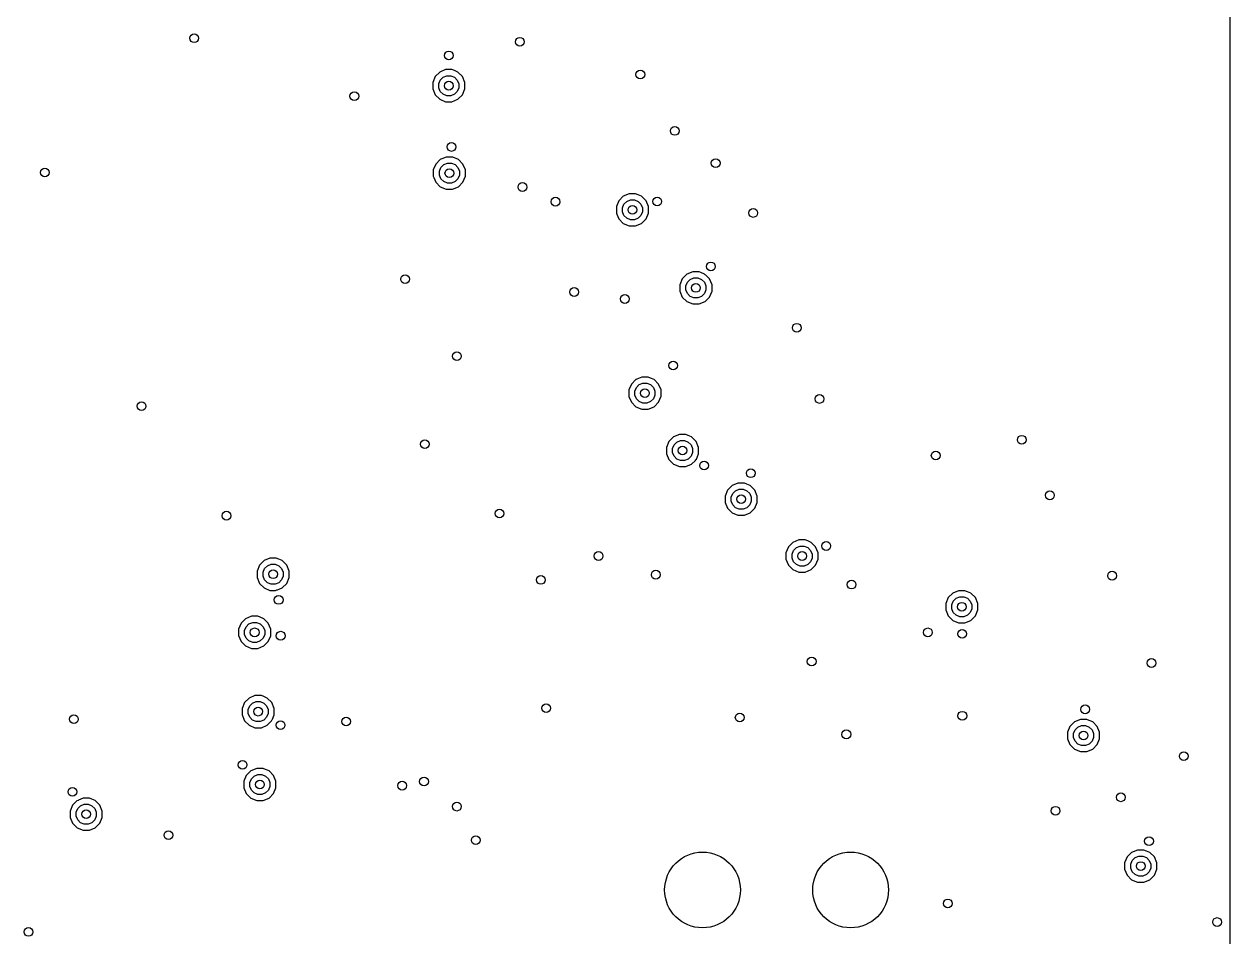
# Model space of a CAD drawing. Extents: x 114.9 to 199.6, y -137.1 to -76.7.
# Drawn here: x 178.9 to 199.58, y -122.78 to -107.12 of the extents above; entities that cross this region are included whole.
import ezdxf

# ---------------------------------------------------------------- set-up
doc = ezdxf.new("R2010")
doc.units = 0
doc.layers.add('BLACK', color=7, linetype='CONTINUOUS')

msp = doc.modelspace()

# ---------------------------------------------------------------- linework, layer by layer
at = {"layer": 'BLACK', "linetype": 'CONTINUOUS'}
for p, q in [((199.5795, -77.402406), (199.5795, -130.397593)), ((186.02394, -107.946444), (185.946444, -108.02394)), ((186.125198, -107.9045), (186.02394, -107.946444)), ((186.1252, -107.9045), (186.125198, -107.9045)), ((186.2348, -107.9045), (186.1252, -107.9045)), ((186.234801, -107.9045), (186.2348, -107.9045)), ((186.276744, -107.921874), (186.234801, -107.9045)), ((186.336058, -107.946443), (186.276744, -107.921874)), ((186.336059, -107.946444), (186.336058, -107.946443)), ((186.336061, -107.946445), (186.336059, -107.946444)), ((186.413555, -108.023939), (186.336061, -107.946445)), ((185.946444, -108.02394), (185.9045, -108.125198)), ((185.9045, -108.125198), (185.9045, -108.1252)), ((185.9045, -108.1252), (185.9045, -108.2348)), ((186.008363, -108.145859), (186.034493, -108.082775)), ((186.008363, -108.214141), (186.008363, -108.145859)), ((186.034493, -108.082775), (186.082775, -108.034493)), ((186.082775, -108.034493), (186.145859, -108.008363)), ((186.145859, -108.008363), (186.214141, -108.008363)), ((186.214141, -108.008363), (186.277225, -108.034493)), ((186.277225, -108.034493), (186.325507, -108.082775)), ((186.325507, -108.082775), (186.351637, -108.145859)), ((186.351637, -108.145859), (186.351637, -108.214141)), ((186.413555, -108.02394), (186.413555, -108.023939)), ((186.413557, -108.023942), (186.413555, -108.02394)), ((186.4555, -108.1252), (186.413557, -108.023942)), ((186.4555, -108.2348), (186.4555, -108.1252)), ((185.9045, -108.2348), (185.946443, -108.336058)), ((185.946443, -108.336058), (185.946444, -108.336059)), ((185.946444, -108.336059), (185.946445, -108.336061)), ((185.946445, -108.336061), (186.023939, -108.413555)), ((186.034493, -108.277225), (186.008363, -108.214141)), ((186.082775, -108.325507), (186.034493, -108.277225)), ((186.145859, -108.351637), (186.082775, -108.325507)), ((186.214141, -108.351637), (186.145859, -108.351637)), ((186.277225, -108.325507), (186.214141, -108.351637)), ((186.325507, -108.277225), (186.277225, -108.325507)), ((186.351637, -108.214141), (186.325507, -108.277225)), ((186.336061, -108.413555), (186.413555, -108.336061)), ((186.413555, -108.33606), (186.413557, -108.336058)), ((186.413555, -108.336061), (186.413555, -108.33606)), ((186.413557, -108.336058), (186.4555, -108.2348)), ((186.023939, -108.413555), (186.02394, -108.413555)), ((186.02394, -108.413555), (186.023942, -108.413557)), ((186.023942, -108.413557), (186.1252, -108.4555)), ((186.1252, -108.4555), (186.125202, -108.4555)), ((186.125202, -108.4555), (186.234798, -108.4555)), ((186.234798, -108.4555), (186.2348, -108.4555)), ((186.2348, -108.4555), (186.336058, -108.413557)), ((186.336058, -108.413557), (186.33606, -108.413555)), ((186.33606, -108.413555), (186.336061, -108.413555)), ((186.135198, -109.4045), (186.058084, -109.436443)), ((186.1352, -109.4045), (186.135198, -109.4045)), ((186.2448, -109.4045), (186.1352, -109.4045)), ((186.244801, -109.4045), (186.2448, -109.4045)), ((186.251664, -109.407343), (186.244801, -109.4045)), ((186.346058, -109.446443), (186.251664, -109.407343)), ((185.956444, -109.52394), (185.9145, -109.625198)), ((185.9145, -109.625198), (185.9145, -109.734801)), ((186.03394, -109.446444), (185.956444, -109.52394)), ((186.018363, -109.645859), (186.044493, -109.582775)), ((186.043609, -109.442439), (186.03394, -109.446444)), ((186.058084, -109.436443), (186.043609, -109.442439)), ((186.044493, -109.582775), (186.092775, -109.534493)), ((186.092775, -109.534493), (186.155859, -109.508363)), ((186.155859, -109.508363), (186.224141, -109.508363)), ((186.224141, -109.508363), (186.287225, -109.534493)), ((186.287225, -109.534493), (186.335507, -109.582775)), ((186.335507, -109.582775), (186.361637, -109.645859)), ((186.346059, -109.446444), (186.346058, -109.446443)), ((186.346061, -109.446445), (186.346059, -109.446444)), ((186.423555, -109.523939), (186.346061, -109.446445)), ((186.423555, -109.52394), (186.423555, -109.523939)), ((186.423557, -109.523942), (186.423555, -109.52394)), ((186.4655, -109.6252), (186.423557, -109.523942)), ((186.4655, -109.7348), (186.4655, -109.6252)), ((185.9145, -109.734801), (185.922685, -109.754561)), ((185.922685, -109.754561), (185.956443, -109.836058)), ((186.018363, -109.714141), (186.018363, -109.645859)), ((186.044493, -109.777225), (186.018363, -109.714141)), ((186.092775, -109.825507), (186.044493, -109.777225)), ((186.155859, -109.851637), (186.092775, -109.825507)), ((186.287225, -109.825507), (186.224141, -109.851637)), ((186.335507, -109.777225), (186.287225, -109.825507)), ((186.361637, -109.714141), (186.335507, -109.777225)), ((186.361637, -109.645859), (186.361637, -109.714141)), ((186.423557, -109.836058), (186.4655, -109.7348)), ((185.956443, -109.836058), (185.956444, -109.836059)), ((185.956444, -109.836059), (185.956445, -109.836061)), ((185.956445, -109.836061), (186.033939, -109.913555)), ((186.033939, -109.913555), (186.03394, -109.913555)), ((186.03394, -109.913555), (186.033942, -109.913557)), ((186.033942, -109.913557), (186.1352, -109.9555)), ((186.1352, -109.9555), (186.135202, -109.9555)), ((186.135202, -109.9555), (186.244798, -109.9555)), ((186.224141, -109.851637), (186.155859, -109.851637)), ((186.244798, -109.9555), (186.2448, -109.9555)), ((186.2448, -109.9555), (186.346058, -109.913557)), ((186.346058, -109.913557), (186.34606, -109.913555)), ((186.34606, -109.913555), (186.346061, -109.913555)), ((186.346061, -109.913555), (186.423555, -109.836061)), ((186.423555, -109.83606), (186.423557, -109.836058)), ((186.423555, -109.836061), (186.423555, -109.83606)), ((189.275198, -110.0345), (189.17394, -110.076444)), ((189.2752, -110.0345), (189.275198, -110.0345)), ((189.3848, -110.0345), (189.2752, -110.0345)), ((189.384801, -110.0345), (189.3848, -110.0345)), ((189.426744, -110.051874), (189.384801, -110.0345)), ((189.096444, -110.15394), (189.0545, -110.255198)), ((189.17394, -110.076444), (189.096444, -110.15394)), ((189.158363, -110.275859), (189.184493, -110.212775)), ((189.184493, -110.212775), (189.232775, -110.164493)), ((189.232775, -110.164493), (189.295859, -110.138363)), ((189.295859, -110.138363), (189.364141, -110.138363)), ((189.364141, -110.138363), (189.427225, -110.164493)), ((189.486058, -110.076443), (189.426744, -110.051874)), ((189.427225, -110.164493), (189.475507, -110.212775)), ((189.475507, -110.212775), (189.501637, -110.275859)), ((189.486059, -110.076444), (189.486058, -110.076443)), ((189.486061, -110.076445), (189.486059, -110.076444)), ((189.563555, -110.153939), (189.486061, -110.076445)), ((189.563555, -110.15394), (189.563555, -110.153939)), ((189.563557, -110.153942), (189.563555, -110.15394)), ((189.6055, -110.2552), (189.563557, -110.153942)), ((189.0545, -110.255198), (189.0545, -110.364801)), ((189.0545, -110.364801), (189.063013, -110.385352)), ((189.063013, -110.385352), (189.096443, -110.466058)), ((189.158363, -110.344141), (189.158363, -110.275859)), ((189.184493, -110.407225), (189.158363, -110.344141)), ((189.232775, -110.455507), (189.184493, -110.407225)), ((189.475507, -110.407225), (189.427225, -110.455507)), ((189.501637, -110.344141), (189.475507, -110.407225)), ((189.501637, -110.275859), (189.501637, -110.344141)), ((189.563557, -110.466058), (189.6055, -110.3648)), ((189.6055, -110.3648), (189.6055, -110.2552)), ((189.096443, -110.466058), (189.096444, -110.466059)), ((189.096444, -110.466059), (189.096445, -110.466061)), ((189.096445, -110.466061), (189.173939, -110.543555)), ((189.173939, -110.543555), (189.17394, -110.543555)), ((189.17394, -110.543555), (189.173942, -110.543557)), ((189.173942, -110.543557), (189.2752, -110.5855)), ((189.295859, -110.481637), (189.232775, -110.455507)), ((189.2752, -110.5855), (189.275202, -110.5855)), ((189.275202, -110.5855), (189.384798, -110.5855)), ((189.364141, -110.481637), (189.295859, -110.481637)), ((189.427225, -110.455507), (189.364141, -110.481637)), ((189.384798, -110.5855), (189.3848, -110.5855)), ((189.3848, -110.5855), (189.486058, -110.543557)), ((189.486058, -110.543557), (189.48606, -110.543555)), ((189.48606, -110.543555), (189.486061, -110.543555)), ((189.486061, -110.543555), (189.563555, -110.466061)), ((189.563555, -110.46606), (189.563557, -110.466058)), ((189.563555, -110.466061), (189.563555, -110.46606)), ((190.26394, -111.416444), (190.186444, -111.49394)), ((190.365198, -111.3745), (190.26394, -111.416444)), ((190.322775, -111.504493), (190.385859, -111.478363)), ((190.3652, -111.3745), (190.365198, -111.3745)), ((190.4748, -111.3745), (190.3652, -111.3745)), ((190.385859, -111.478363), (190.454141, -111.478363)), ((190.454141, -111.478363), (190.517225, -111.504493)), ((190.474801, -111.3745), (190.4748, -111.3745)), ((190.500999, -111.385352), (190.474801, -111.3745)), ((190.566057, -111.4123), (190.500999, -111.385352)), ((190.580083, -111.426326), (190.566057, -111.4123)), ((190.590084, -111.430468), (190.580083, -111.426326)), ((190.653555, -111.493939), (190.590084, -111.430468)), ((190.186444, -111.49394), (190.1445, -111.595198)), ((190.1445, -111.595198), (190.1445, -111.5952)), ((190.1445, -111.5952), (190.1445, -111.7048)), ((190.248363, -111.615859), (190.274493, -111.552775)), ((190.248363, -111.684141), (190.248363, -111.615859)), ((190.274493, -111.747225), (190.248363, -111.684141)), ((190.274493, -111.552775), (190.322775, -111.504493)), ((190.517225, -111.504493), (190.565507, -111.552775)), ((190.565507, -111.552775), (190.591637, -111.615859)), ((190.591637, -111.684141), (190.565507, -111.747225)), ((190.591637, -111.615859), (190.591637, -111.684141)), ((190.653555, -111.49394), (190.653555, -111.493939)), ((190.653557, -111.493942), (190.653555, -111.49394)), ((190.6955, -111.5952), (190.653557, -111.493942)), ((190.6955, -111.7048), (190.6955, -111.5952)), ((190.1445, -111.7048), (190.186443, -111.806058)), ((190.186443, -111.806058), (190.186444, -111.806059)), ((190.186444, -111.806059), (190.186445, -111.806061)), ((190.186445, -111.806061), (190.263939, -111.883555)), ((190.263939, -111.883555), (190.26394, -111.883555)), ((190.26394, -111.883555), (190.263942, -111.883557)), ((190.263942, -111.883557), (190.3652, -111.9255)), ((190.322775, -111.795507), (190.274493, -111.747225)), ((190.385859, -111.821637), (190.322775, -111.795507)), ((190.454141, -111.821637), (190.385859, -111.821637)), ((190.517225, -111.795507), (190.454141, -111.821637)), ((190.4748, -111.9255), (190.576058, -111.883557)), ((190.565507, -111.747225), (190.517225, -111.795507)), ((190.576058, -111.883557), (190.57606, -111.883555)), ((190.57606, -111.883555), (190.576061, -111.883555)), ((190.576061, -111.883555), (190.653555, -111.806061)), ((190.653555, -111.80606), (190.653557, -111.806058)), ((190.653555, -111.806061), (190.653555, -111.80606)), ((190.653557, -111.806058), (190.6955, -111.7048)), ((190.3652, -111.9255), (190.365202, -111.9255)), ((190.365202, -111.9255), (190.474798, -111.9255)), ((190.474798, -111.9255), (190.4748, -111.9255)), ((189.311634, -113.29875), (189.26969, -113.400008)), ((189.38913, -113.221254), (189.311634, -113.29875)), ((189.395919, -113.218442), (189.38913, -113.221254)), ((189.406502, -113.214058), (189.395919, -113.218442)), ((189.399683, -113.357585), (189.447965, -113.309303)), ((189.490388, -113.17931), (189.406502, -113.214058)), ((189.447965, -113.309303), (189.511049, -113.283173)), ((189.49039, -113.17931), (189.490388, -113.17931)), ((189.59999, -113.17931), (189.49039, -113.17931)), ((189.511049, -113.283173), (189.579331, -113.283173)), ((189.579331, -113.283173), (189.642415, -113.309303)), ((189.599991, -113.17931), (189.59999, -113.17931)), ((189.641934, -113.196684), (189.599991, -113.17931)), ((189.701248, -113.221253), (189.641934, -113.196684)), ((189.642415, -113.309303), (189.690697, -113.357585)), ((189.701249, -113.221254), (189.701248, -113.221253)), ((189.701251, -113.221255), (189.701249, -113.221254)), ((189.778745, -113.298749), (189.701251, -113.221255)), ((189.778745, -113.29875), (189.778745, -113.298749)), ((189.778747, -113.298752), (189.778745, -113.29875)), ((189.82069, -113.40001), (189.778747, -113.298752)), ((189.26969, -113.400008), (189.26969, -113.509611)), ((189.26969, -113.509611), (189.271484, -113.513942)), ((189.271484, -113.513942), (189.311633, -113.610868)), ((189.373553, -113.420669), (189.399683, -113.357585)), ((189.373553, -113.488951), (189.373553, -113.420669)), ((189.399683, -113.552035), (189.373553, -113.488951)), ((189.447965, -113.600317), (189.399683, -113.552035)), ((189.690697, -113.552035), (189.642415, -113.600317)), ((189.690697, -113.357585), (189.716827, -113.420669)), ((189.716827, -113.488951), (189.690697, -113.552035)), ((189.716827, -113.420669), (189.716827, -113.488951)), ((189.778747, -113.610868), (189.82069, -113.50961)), ((189.82069, -113.50961), (189.82069, -113.40001)), ((189.311633, -113.610868), (189.311634, -113.610869)), ((189.311634, -113.610869), (189.311635, -113.610871)), ((189.311635, -113.610871), (189.389129, -113.688365)), ((189.389129, -113.688365), (189.38913, -113.688365)), ((189.38913, -113.688365), (189.389132, -113.688367)), ((189.389132, -113.688367), (189.49039, -113.73031)), ((189.511049, -113.626447), (189.447965, -113.600317)), ((189.49039, -113.73031), (189.490392, -113.73031)), ((189.490392, -113.73031), (189.599988, -113.73031)), ((189.579331, -113.626447), (189.511049, -113.626447)), ((189.642415, -113.600317), (189.579331, -113.626447)), ((189.599988, -113.73031), (189.59999, -113.73031)), ((189.59999, -113.73031), (189.701248, -113.688367)), ((189.701248, -113.688367), (189.70125, -113.688365)), ((189.70125, -113.688365), (189.701251, -113.688365)), ((189.701251, -113.688365), (189.778745, -113.610871)), ((189.778745, -113.61087), (189.778747, -113.610868)), ((189.778745, -113.610871), (189.778745, -113.61087)), ((190.135198, -114.1645), (190.03394, -114.206444)), ((190.1352, -114.1645), (190.135198, -114.1645)), ((190.2448, -114.1645), (190.1352, -114.1645)), ((190.244801, -114.1645), (190.2448, -114.1645)), ((190.286744, -114.181874), (190.244801, -114.1645)), ((189.956444, -114.28394), (189.9145, -114.385198)), ((189.9145, -114.385198), (189.9145, -114.3852)), ((189.9145, -114.3852), (189.9145, -114.4948)), ((190.03394, -114.206444), (189.956444, -114.28394)), ((190.018363, -114.405859), (190.044493, -114.342775)), ((190.044493, -114.342775), (190.092775, -114.294493)), ((190.092775, -114.294493), (190.155859, -114.268363)), ((190.155859, -114.268363), (190.224141, -114.268363)), ((190.224141, -114.268363), (190.287225, -114.294493)), ((190.346058, -114.206443), (190.286744, -114.181874)), ((190.287225, -114.294493), (190.335507, -114.342775)), ((190.335507, -114.342775), (190.361637, -114.405859)), ((190.346059, -114.206444), (190.346058, -114.206443)), ((190.346061, -114.206445), (190.346059, -114.206444)), ((190.423555, -114.283939), (190.346061, -114.206445)), ((190.423555, -114.28394), (190.423555, -114.283939)), ((190.423557, -114.283942), (190.423555, -114.28394)), ((190.4655, -114.3852), (190.423557, -114.283942)), ((190.4655, -114.4948), (190.4655, -114.3852)), ((189.9145, -114.4948), (189.956443, -114.596058)), ((190.018363, -114.474141), (190.018363, -114.405859)), ((190.044493, -114.537225), (190.018363, -114.474141)), ((190.092775, -114.585507), (190.044493, -114.537225)), ((190.155859, -114.611637), (190.092775, -114.585507)), ((190.287225, -114.585507), (190.224141, -114.611637)), ((190.335507, -114.537225), (190.287225, -114.585507)), ((190.361637, -114.474141), (190.335507, -114.537225)), ((190.361637, -114.405859), (190.361637, -114.474141)), ((190.413674, -114.600083), (190.427699, -114.586057)), ((190.427699, -114.586057), (190.4655, -114.4948)), ((189.956443, -114.596058), (189.956444, -114.596059)), ((189.956444, -114.596059), (189.956445, -114.596061)), ((189.956445, -114.596061), (190.033939, -114.673555)), ((190.033939, -114.673555), (190.03394, -114.673555)), ((190.03394, -114.673555), (190.033942, -114.673557)), ((190.033942, -114.673557), (190.1352, -114.7155)), ((190.1352, -114.7155), (190.135202, -114.7155)), ((190.135202, -114.7155), (190.244798, -114.7155)), ((190.224141, -114.611637), (190.155859, -114.611637)), ((190.244798, -114.7155), (190.2448, -114.7155)), ((190.2448, -114.7155), (190.346058, -114.673557)), ((190.346058, -114.673557), (190.34606, -114.673555)), ((190.34606, -114.673555), (190.346061, -114.673555)), ((190.346061, -114.673555), (190.409531, -114.610084)), ((190.409531, -114.610084), (190.413674, -114.600083)), ((191.141372, -115.000008), (191.040114, -115.041952)), ((191.141374, -115.000008), (191.141372, -115.000008)), ((191.250974, -115.000008), (191.141374, -115.000008)), ((191.250975, -115.000008), (191.250974, -115.000008)), ((191.292918, -115.017382), (191.250975, -115.000008)), ((190.962618, -115.119448), (190.920674, -115.220706)), ((191.040114, -115.041952), (190.962618, -115.119448)), ((191.024537, -115.241367), (191.050667, -115.178283)), ((191.050667, -115.178283), (191.098949, -115.130001)), ((191.098949, -115.130001), (191.162033, -115.103871)), ((191.162033, -115.103871), (191.230315, -115.103871)), ((191.230315, -115.103871), (191.293399, -115.130001)), ((191.352232, -115.041951), (191.292918, -115.017382)), ((191.293399, -115.130001), (191.341681, -115.178283)), ((191.341681, -115.178283), (191.367811, -115.241367)), ((191.352233, -115.041952), (191.352232, -115.041951)), ((191.352235, -115.041953), (191.352233, -115.041952)), ((191.429729, -115.119447), (191.352235, -115.041953)), ((191.429729, -115.119448), (191.429729, -115.119447)), ((191.429731, -115.11945), (191.429729, -115.119448)), ((191.471674, -115.220708), (191.429731, -115.11945)), ((190.920674, -115.220706), (190.920674, -115.220708)), ((190.920674, -115.220708), (190.920674, -115.330308)), ((190.920674, -115.330308), (190.962617, -115.431566)), ((191.024537, -115.309649), (191.024537, -115.241367)), ((191.050667, -115.372733), (191.024537, -115.309649)), ((191.098949, -115.421015), (191.050667, -115.372733)), ((191.341681, -115.372733), (191.293399, -115.421015)), ((191.367811, -115.309649), (191.341681, -115.372733)), ((191.367811, -115.241367), (191.367811, -115.309649)), ((191.429731, -115.431566), (191.471674, -115.330308)), ((191.471674, -115.330308), (191.471674, -115.220708)), ((190.962617, -115.431566), (190.962618, -115.431567)), ((190.962618, -115.431567), (190.962619, -115.431569)), ((190.962619, -115.431569), (191.040113, -115.509063)), ((191.040113, -115.509063), (191.040114, -115.509063)), ((191.040114, -115.509063), (191.040116, -115.509065)), ((191.040116, -115.509065), (191.141374, -115.551008)), ((191.162033, -115.447145), (191.098949, -115.421015)), ((191.141374, -115.551008), (191.141376, -115.551008)), ((191.141376, -115.551008), (191.250972, -115.551008)), ((191.230315, -115.447145), (191.162033, -115.447145)), ((191.293399, -115.421015), (191.230315, -115.447145)), ((191.250972, -115.551008), (191.250974, -115.551008)), ((191.250974, -115.551008), (191.352232, -115.509065)), ((191.352232, -115.509065), (191.352234, -115.509063)), ((191.352234, -115.509063), (191.352235, -115.509063)), ((191.352235, -115.509063), (191.429729, -115.431569)), ((191.429729, -115.431568), (191.429731, -115.431566)), ((191.429729, -115.431569), (191.429729, -115.431568)), ((192.08394, -116.016444), (192.006444, -116.09394)), ((192.185198, -115.9745), (192.08394, -116.016444)), ((192.1852, -115.9745), (192.185198, -115.9745)), ((192.2948, -115.9745), (192.1852, -115.9745)), ((192.294801, -115.9745), (192.2948, -115.9745)), ((192.336744, -115.991874), (192.294801, -115.9745)), ((192.396058, -116.016443), (192.336744, -115.991874)), ((192.396059, -116.016444), (192.396058, -116.016443)), ((192.396061, -116.016445), (192.396059, -116.016444)), ((192.473555, -116.093939), (192.396061, -116.016445)), ((192.006444, -116.09394), (191.9645, -116.195198)), ((191.9645, -116.195198), (191.9645, -116.1952)), ((191.9645, -116.1952), (191.9645, -116.3048)), ((192.068363, -116.215859), (192.094493, -116.152775)), ((192.068363, -116.284141), (192.068363, -116.215859)), ((192.094493, -116.152775), (192.142775, -116.104493)), ((192.142775, -116.104493), (192.205859, -116.078363)), ((192.205859, -116.078363), (192.274141, -116.078363)), ((192.274141, -116.078363), (192.337225, -116.104493)), ((192.337225, -116.104493), (192.385507, -116.152775)), ((192.385507, -116.152775), (192.411637, -116.215859)), ((192.411637, -116.215859), (192.411637, -116.284141)), ((192.473555, -116.09394), (192.473555, -116.093939)), ((192.473557, -116.093942), (192.473555, -116.09394)), ((192.5155, -116.1952), (192.473557, -116.093942)), ((192.5155, -116.3048), (192.5155, -116.1952)), ((182.933288, -116.407209), (182.891344, -116.508467)), ((183.010784, -116.329713), (182.933288, -116.407209)), ((183.112042, -116.287769), (183.010784, -116.329713)), ((183.021337, -116.466044), (183.069619, -116.417762)), ((183.069619, -116.417762), (183.132703, -116.391632)), ((183.112044, -116.287769), (183.112042, -116.287769)), ((183.221644, -116.287769), (183.112044, -116.287769)), ((183.132703, -116.391632), (183.200985, -116.391632)), ((183.200985, -116.391632), (183.264069, -116.417762)), ((183.221645, -116.287769), (183.221644, -116.287769)), ((183.262753, -116.304797), (183.221645, -116.287769)), ((183.322902, -116.329712), (183.262753, -116.304797)), ((183.264069, -116.417762), (183.312351, -116.466044)), ((183.322903, -116.329713), (183.322902, -116.329712)), ((183.322905, -116.329714), (183.322903, -116.329713)), ((183.400399, -116.407208), (183.322905, -116.329714)), ((183.400399, -116.407209), (183.400399, -116.407208)), ((183.400401, -116.407211), (183.400399, -116.407209)), ((183.442344, -116.508469), (183.400401, -116.407211)), ((191.9645, -116.3048), (192.006443, -116.406058)), ((192.006443, -116.406058), (192.006444, -116.406059)), ((192.006444, -116.406059), (192.006445, -116.406061)), ((192.006445, -116.406061), (192.083939, -116.483555)), ((192.094493, -116.347225), (192.068363, -116.284141)), ((192.142775, -116.395507), (192.094493, -116.347225)), ((192.205859, -116.421637), (192.142775, -116.395507)), ((192.274141, -116.421637), (192.205859, -116.421637)), ((192.337225, -116.395507), (192.274141, -116.421637)), ((192.385507, -116.347225), (192.337225, -116.395507)), ((192.411637, -116.284141), (192.385507, -116.347225)), ((192.396061, -116.483555), (192.473555, -116.406061)), ((192.473555, -116.40606), (192.473557, -116.406058)), ((192.473555, -116.406061), (192.473555, -116.40606)), ((192.473557, -116.406058), (192.5155, -116.3048)), ((182.891344, -116.508467), (182.891344, -116.508469)), ((182.891344, -116.508469), (182.891344, -116.618069)), ((182.891344, -116.618069), (182.933287, -116.719327)), ((182.995207, -116.529128), (183.021337, -116.466044)), ((182.995207, -116.59741), (182.995207, -116.529128)), ((183.021337, -116.660494), (182.995207, -116.59741)), ((183.069619, -116.708776), (183.021337, -116.660494)), ((183.312351, -116.660494), (183.264069, -116.708776)), ((183.312351, -116.466044), (183.338481, -116.529128)), ((183.338481, -116.59741), (183.312351, -116.660494)), ((183.338481, -116.529128), (183.338481, -116.59741)), ((183.400401, -116.719327), (183.442344, -116.618069)), ((183.442344, -116.618069), (183.442344, -116.508469)), ((192.083939, -116.483555), (192.08394, -116.483555)), ((192.08394, -116.483555), (192.083942, -116.483557)), ((192.083942, -116.483557), (192.1852, -116.5255)), ((192.1852, -116.5255), (192.185202, -116.5255)), ((192.185202, -116.5255), (192.294798, -116.5255)), ((192.294798, -116.5255), (192.2948, -116.5255)), ((192.2948, -116.5255), (192.396058, -116.483557)), ((192.396058, -116.483557), (192.39606, -116.483555)), ((192.39606, -116.483555), (192.396061, -116.483555)), ((182.933287, -116.719327), (182.933288, -116.719328)), ((182.933288, -116.719328), (182.933289, -116.71933)), ((182.933289, -116.71933), (183.010783, -116.796824)), ((183.010783, -116.796824), (183.010784, -116.796824)), ((183.010784, -116.796824), (183.010786, -116.796826)), ((183.010786, -116.796826), (183.112044, -116.838769)), ((183.132703, -116.734906), (183.069619, -116.708776)), ((183.112044, -116.838769), (183.112046, -116.838769)), ((183.112046, -116.838769), (183.210028, -116.838769)), ((183.200985, -116.734906), (183.132703, -116.734906)), ((183.264069, -116.708776), (183.200985, -116.734906)), ((183.210028, -116.838769), (183.227478, -116.831541)), ((183.227478, -116.831541), (183.239094, -116.831541)), ((183.239094, -116.831541), (183.322902, -116.796826)), ((183.322902, -116.796826), (183.322904, -116.796824)), ((183.322904, -116.796824), (183.322905, -116.796824)), ((183.322905, -116.796824), (183.400399, -116.71933)), ((183.400399, -116.719329), (183.400401, -116.719327)), ((183.400399, -116.71933), (183.400399, -116.719329)), ((194.925198, -116.8445), (194.82394, -116.886444)), ((194.9252, -116.8445), (194.925198, -116.8445)), ((195.0348, -116.8445), (194.9252, -116.8445)), ((195.034801, -116.8445), (195.0348, -116.8445)), ((195.076744, -116.861874), (195.034801, -116.8445)), ((195.136058, -116.886443), (195.076744, -116.861874)), ((194.746444, -116.96394), (194.7045, -117.065198)), ((194.7045, -117.065198), (194.7045, -117.0652)), ((194.7045, -117.0652), (194.7045, -117.1748)), ((194.82394, -116.886444), (194.746444, -116.96394)), ((194.808363, -117.085859), (194.834493, -117.022775)), ((194.834493, -117.022775), (194.882775, -116.974493)), ((194.882775, -116.974493), (194.945859, -116.948363)), ((194.945859, -116.948363), (195.014141, -116.948363)), ((195.014141, -116.948363), (195.077225, -116.974493)), ((195.077225, -116.974493), (195.125507, -117.022775)), ((195.125507, -117.022775), (195.151637, -117.085859)), ((195.136059, -116.886444), (195.136058, -116.886443)), ((195.136061, -116.886445), (195.136059, -116.886444)), ((195.213555, -116.963939), (195.136061, -116.886445)), ((195.213555, -116.96394), (195.213555, -116.963939)), ((195.213557, -116.963942), (195.213555, -116.96394)), ((195.2555, -117.0652), (195.213557, -116.963942)), ((195.2555, -117.1748), (195.2555, -117.0652)), ((194.7045, -117.1748), (194.746443, -117.276058)), ((194.746443, -117.276058), (194.746444, -117.276059)), ((194.746444, -117.276059), (194.746445, -117.276061)), ((194.746445, -117.276061), (194.823939, -117.353555)), ((194.808363, -117.154141), (194.808363, -117.085859)), ((194.834493, -117.217225), (194.808363, -117.154141)), ((194.882775, -117.265507), (194.834493, -117.217225)), ((194.945859, -117.291637), (194.882775, -117.265507)), ((195.077225, -117.265507), (195.014141, -117.291637)), ((195.125507, -117.217225), (195.077225, -117.265507)), ((195.151637, -117.154141), (195.125507, -117.217225)), ((195.136061, -117.353555), (195.213555, -117.276061)), ((195.151637, -117.085859), (195.151637, -117.154141)), ((195.213555, -117.27606), (195.213557, -117.276058)), ((195.213555, -117.276061), (195.213555, -117.27606)), ((195.213557, -117.276058), (195.2555, -117.1748)), ((182.616444, -117.40394), (182.5745, -117.505198)), ((182.69394, -117.326444), (182.616444, -117.40394)), ((182.678363, -117.525859), (182.704493, -117.462775)), ((182.795198, -117.2845), (182.69394, -117.326444)), ((182.704493, -117.462775), (182.752775, -117.414493)), ((182.752775, -117.414493), (182.815859, -117.388363)), ((182.7952, -117.2845), (182.795198, -117.2845)), ((182.9048, -117.2845), (182.7952, -117.2845)), ((182.815859, -117.388363), (182.884141, -117.388363)), ((182.884141, -117.388363), (182.947225, -117.414493)), ((182.904801, -117.2845), (182.9048, -117.2845)), ((182.946744, -117.301874), (182.904801, -117.2845)), ((183.006058, -117.326443), (182.946744, -117.301874)), ((182.947225, -117.414493), (182.995507, -117.462775)), ((182.995507, -117.462775), (183.021637, -117.525859)), ((183.006059, -117.326444), (183.006058, -117.326443)), ((183.006061, -117.326445), (183.006059, -117.326444)), ((183.083555, -117.403939), (183.006061, -117.326445)), ((183.083555, -117.40394), (183.083555, -117.403939)), ((183.083557, -117.403942), (183.083555, -117.40394)), ((183.1255, -117.5052), (183.083557, -117.403942)), ((194.823939, -117.353555), (194.82394, -117.353555)), ((194.82394, -117.353555), (194.823942, -117.353557)), ((194.823942, -117.353557), (194.9252, -117.3955)), ((194.9252, -117.3955), (194.925202, -117.3955)), ((194.925202, -117.3955), (195.034798, -117.3955)), ((195.014141, -117.291637), (194.945859, -117.291637)), ((195.034798, -117.3955), (195.0348, -117.3955)), ((195.0348, -117.3955), (195.136058, -117.353557)), ((195.136058, -117.353557), (195.13606, -117.353555)), ((195.13606, -117.353555), (195.136061, -117.353555)), ((182.5745, -117.505198), (182.5745, -117.5052)), ((182.5745, -117.5052), (182.5745, -117.6148)), ((182.5745, -117.6148), (182.616443, -117.716058)), ((182.678363, -117.594141), (182.678363, -117.525859)), ((182.704493, -117.657225), (182.678363, -117.594141)), ((182.752775, -117.705507), (182.704493, -117.657225)), ((182.995507, -117.657225), (182.947225, -117.705507)), ((183.021637, -117.594141), (182.995507, -117.657225)), ((183.021637, -117.525859), (183.021637, -117.594141)), ((183.083557, -117.716058), (183.124712, -117.616702)), ((183.124712, -117.583083), (183.1255, -117.58118)), ((183.124712, -117.616702), (183.124712, -117.583083)), ((183.1255, -117.58118), (183.1255, -117.5052)), ((182.616443, -117.716058), (182.616444, -117.716059)), ((182.616444, -117.716059), (182.616445, -117.716061)), ((182.616445, -117.716061), (182.693939, -117.793555)), ((182.693939, -117.793555), (182.69394, -117.793555)), ((182.69394, -117.793555), (182.693942, -117.793557)), ((182.693942, -117.793557), (182.7952, -117.8355)), ((182.815859, -117.731637), (182.752775, -117.705507)), ((182.7952, -117.8355), (182.795202, -117.8355)), ((182.795202, -117.8355), (182.904798, -117.8355)), ((182.884141, -117.731637), (182.815859, -117.731637)), ((182.947225, -117.705507), (182.884141, -117.731637)), ((182.904798, -117.8355), (182.9048, -117.8355)), ((182.9048, -117.8355), (183.006058, -117.793557)), ((183.006058, -117.793557), (183.00606, -117.793555)), ((183.00606, -117.793555), (183.006061, -117.793555)), ((183.006061, -117.793555), (183.083555, -117.716061)), ((183.083555, -117.71606), (183.083557, -117.716058)), ((183.083555, -117.716061), (183.083555, -117.71606)), ((182.75394, -118.686444), (182.676444, -118.76394)), ((182.855198, -118.6445), (182.75394, -118.686444)), ((182.8552, -118.6445), (182.855198, -118.6445)), ((182.9648, -118.6445), (182.8552, -118.6445)), ((182.964801, -118.6445), (182.9648, -118.6445)), ((183.006744, -118.661874), (182.964801, -118.6445)), ((183.066058, -118.686443), (183.006744, -118.661874)), ((183.066059, -118.686444), (183.066058, -118.686443)), ((183.066061, -118.686445), (183.066059, -118.686444)), ((183.143555, -118.763939), (183.066061, -118.686445)), ((182.676444, -118.76394), (182.6345, -118.865198)), ((182.6345, -118.865198), (182.6345, -118.8652)), ((182.6345, -118.8652), (182.6345, -118.9748)), ((182.738363, -118.885859), (182.764493, -118.822775)), ((182.738363, -118.954141), (182.738363, -118.885859)), ((182.764493, -118.822775), (182.812775, -118.774493)), ((182.812775, -118.774493), (182.875859, -118.748363)), ((182.875859, -118.748363), (182.944141, -118.748363)), ((182.944141, -118.748363), (183.007225, -118.774493)), ((183.007225, -118.774493), (183.055507, -118.822775)), ((183.055507, -118.822775), (183.081637, -118.885859)), ((183.081637, -118.885859), (183.081637, -118.954141)), ((183.143555, -118.76394), (183.143555, -118.763939)), ((183.143557, -118.763942), (183.143555, -118.76394)), ((183.1855, -118.8652), (183.143557, -118.763942)), ((183.1855, -118.9748), (183.1855, -118.8652)), ((182.6345, -118.9748), (182.676443, -119.076058)), ((182.676443, -119.076058), (182.676444, -119.076059)), ((182.676444, -119.076059), (182.676445, -119.076061)), ((182.676445, -119.076061), (182.753939, -119.153555)), ((182.764493, -119.017225), (182.738363, -118.954141)), ((182.812775, -119.065507), (182.764493, -119.017225)), ((182.875859, -119.091637), (182.812775, -119.065507)), ((182.944141, -119.091637), (182.875859, -119.091637)), ((183.007225, -119.065507), (182.944141, -119.091637)), ((183.055507, -119.017225), (183.007225, -119.065507)), ((183.081637, -118.954141), (183.055507, -119.017225)), ((183.066061, -119.153555), (183.139145, -119.08047)), ((183.139145, -119.08047), (183.14915, -119.056317)), ((183.14915, -119.056317), (183.153561, -119.051905)), ((183.153561, -119.051905), (183.1855, -118.9748)), ((196.91394, -119.096444), (196.836444, -119.17394)), ((197.015198, -119.0545), (196.91394, -119.096444)), ((197.0152, -119.0545), (197.015198, -119.0545)), ((197.1248, -119.0545), (197.0152, -119.0545)), ((197.124801, -119.0545), (197.1248, -119.0545)), ((197.166744, -119.071874), (197.124801, -119.0545)), ((197.226058, -119.096443), (197.166744, -119.071874)), ((197.226059, -119.096444), (197.226058, -119.096443)), ((197.226061, -119.096445), (197.226059, -119.096444)), ((197.303555, -119.173939), (197.226061, -119.096445)), ((182.753939, -119.153555), (182.75394, -119.153555)), ((182.75394, -119.153555), (182.753942, -119.153557)), ((182.753942, -119.153557), (182.8552, -119.1955)), ((182.8552, -119.1955), (182.855202, -119.1955)), ((182.855202, -119.1955), (182.964798, -119.1955)), ((182.964798, -119.1955), (182.9648, -119.1955)), ((182.9648, -119.1955), (183.066058, -119.153557)), ((183.066058, -119.153557), (183.06606, -119.153555)), ((183.06606, -119.153555), (183.066061, -119.153555)), ((196.836444, -119.17394), (196.7945, -119.275198)), ((196.7945, -119.275198), (196.7945, -119.2752)), ((196.7945, -119.2752), (196.7945, -119.3848)), ((196.898363, -119.295859), (196.924493, -119.232775)), ((196.898363, -119.364141), (196.898363, -119.295859)), ((196.924493, -119.232775), (196.972775, -119.184493)), ((196.972775, -119.184493), (197.035859, -119.158363)), ((197.035859, -119.158363), (197.104141, -119.158363)), ((197.104141, -119.158363), (197.167225, -119.184493)), ((197.167225, -119.184493), (197.215507, -119.232775)), ((197.215507, -119.232775), (197.241637, -119.295859)), ((197.241637, -119.295859), (197.241637, -119.364141)), ((197.303555, -119.17394), (197.303555, -119.173939)), ((197.303557, -119.173942), (197.303555, -119.17394)), ((197.3455, -119.2752), (197.303557, -119.173942)), ((197.3455, -119.3848), (197.3455, -119.2752)), ((196.7945, -119.3848), (196.836443, -119.486058)), ((196.836443, -119.486058), (196.836444, -119.486059)), ((196.836444, -119.486059), (196.836445, -119.486061)), ((196.836445, -119.486061), (196.913939, -119.563555)), ((196.924493, -119.427225), (196.898363, -119.364141)), ((196.972775, -119.475507), (196.924493, -119.427225)), ((197.035859, -119.501637), (196.972775, -119.475507)), ((197.104141, -119.501637), (197.035859, -119.501637)), ((197.167225, -119.475507), (197.104141, -119.501637)), ((197.215507, -119.427225), (197.167225, -119.475507)), ((197.241637, -119.364141), (197.215507, -119.427225)), ((197.226061, -119.563555), (197.303555, -119.486061)), ((197.303555, -119.48606), (197.303557, -119.486058)), ((197.303555, -119.486061), (197.303555, -119.48606)), ((197.303557, -119.486058), (197.3455, -119.3848)), ((196.913939, -119.563555), (196.91394, -119.563555)), ((196.91394, -119.563555), (196.913942, -119.563557)), ((196.913942, -119.563557), (197.0152, -119.6055)), ((197.0152, -119.6055), (197.015202, -119.6055)), ((197.015202, -119.6055), (197.124798, -119.6055)), ((197.124798, -119.6055), (197.1248, -119.6055)), ((197.1248, -119.6055), (197.226058, -119.563557)), ((197.226058, -119.563557), (197.22606, -119.563555)), ((197.22606, -119.563555), (197.226061, -119.563555)), ((182.78394, -119.936444), (182.706444, -120.01394)), ((182.885198, -119.8945), (182.78394, -119.936444)), ((182.8852, -119.8945), (182.885198, -119.8945)), ((182.9948, -119.8945), (182.8852, -119.8945)), ((182.994801, -119.8945), (182.9948, -119.8945)), ((183.036744, -119.911874), (182.994801, -119.8945)), ((183.096058, -119.936443), (183.036744, -119.911874)), ((183.096059, -119.936444), (183.096058, -119.936443)), ((183.096061, -119.936445), (183.096059, -119.936444)), ((183.173555, -120.013939), (183.096061, -119.936445)), ((182.706444, -120.01394), (182.6645, -120.115198)), ((182.6645, -120.115198), (182.6645, -120.1152)), ((182.6645, -120.1152), (182.6645, -120.2248)), ((182.768363, -120.135859), (182.794493, -120.072775)), ((182.768363, -120.204141), (182.768363, -120.135859)), ((182.794493, -120.072775), (182.842775, -120.024493)), ((182.842775, -120.024493), (182.905859, -119.998363)), ((182.905859, -119.998363), (182.974141, -119.998363)), ((182.974141, -119.998363), (183.037225, -120.024493)), ((183.037225, -120.024493), (183.085507, -120.072775)), ((183.085507, -120.072775), (183.111637, -120.135859)), ((183.111637, -120.135859), (183.111637, -120.204141)), ((183.173555, -120.01394), (183.173555, -120.013939)), ((183.173557, -120.013942), (183.173555, -120.01394)), ((183.2155, -120.1152), (183.173557, -120.013942)), ((183.2155, -120.2248), (183.2155, -120.1152)), ((182.6645, -120.2248), (182.706443, -120.326058)), ((182.706443, -120.326058), (182.706444, -120.326059)), ((182.706444, -120.326059), (182.706445, -120.326061)), ((182.706445, -120.326061), (182.783939, -120.403555)), ((182.794493, -120.267225), (182.768363, -120.204141)), ((182.842775, -120.315507), (182.794493, -120.267225)), ((182.905859, -120.341637), (182.842775, -120.315507)), ((182.974141, -120.341637), (182.905859, -120.341637)), ((183.037225, -120.315507), (182.974141, -120.341637)), ((183.085507, -120.267225), (183.037225, -120.315507)), ((183.111637, -120.204141), (183.085507, -120.267225)), ((183.096061, -120.403555), (183.173555, -120.326061)), ((183.173555, -120.32606), (183.173557, -120.326058)), ((183.173555, -120.326061), (183.173555, -120.32606)), ((183.173557, -120.326058), (183.2155, -120.2248)), ((179.726444, -120.52394), (179.6845, -120.625198)), ((179.798401, -120.451982), (179.726444, -120.52394)), ((179.788363, -120.645859), (179.814493, -120.582775)), ((179.820363, -120.442886), (179.798401, -120.451982)), ((179.814493, -120.582775), (179.862775, -120.534493)), ((179.825902, -120.437346), (179.820363, -120.442886)), ((179.905198, -120.4045), (179.825902, -120.437346)), ((179.862775, -120.534493), (179.925859, -120.508363)), ((179.9052, -120.4045), (179.905198, -120.4045)), ((180.0148, -120.4045), (179.9052, -120.4045)), ((179.925859, -120.508363), (179.994141, -120.508363)), ((179.994141, -120.508363), (180.057225, -120.534493)), ((180.014801, -120.4045), (180.0148, -120.4045)), ((180.056744, -120.421874), (180.014801, -120.4045)), ((180.116058, -120.446443), (180.056744, -120.421874)), ((180.057225, -120.534493), (180.105507, -120.582775)), ((180.105507, -120.582775), (180.131637, -120.645859)), ((180.116059, -120.446444), (180.116058, -120.446443)), ((180.116061, -120.446445), (180.116059, -120.446444)), ((180.193555, -120.523939), (180.116061, -120.446445)), ((180.193555, -120.52394), (180.193555, -120.523939)), ((180.193557, -120.523942), (180.193555, -120.52394)), ((180.2355, -120.6252), (180.193557, -120.523942)), ((182.783939, -120.403555), (182.78394, -120.403555)), ((182.78394, -120.403555), (182.783942, -120.403557)), ((182.783942, -120.403557), (182.8852, -120.4455)), ((182.8852, -120.4455), (182.885202, -120.4455)), ((182.885202, -120.4455), (182.994798, -120.4455)), ((182.994798, -120.4455), (182.9948, -120.4455)), ((182.9948, -120.4455), (183.096058, -120.403557)), ((183.096058, -120.403557), (183.09606, -120.403555)), ((183.09606, -120.403555), (183.096061, -120.403555)), ((179.6845, -120.625198), (179.6845, -120.6252)), ((179.6845, -120.6252), (179.6845, -120.7348)), ((179.6845, -120.7348), (179.726443, -120.836058)), ((179.788363, -120.714141), (179.788363, -120.645859)), ((179.814493, -120.777225), (179.788363, -120.714141)), ((179.862775, -120.825507), (179.814493, -120.777225)), ((180.105507, -120.777225), (180.057225, -120.825507)), ((180.131637, -120.714141), (180.105507, -120.777225)), ((180.131637, -120.645859), (180.131637, -120.714141)), ((180.193557, -120.836058), (180.2355, -120.7348)), ((180.2355, -120.7348), (180.2355, -120.6252)), ((179.726443, -120.836058), (179.726444, -120.836059)), ((179.726444, -120.836059), (179.726445, -120.836061)), ((179.726445, -120.836061), (179.803939, -120.913555)), ((179.803939, -120.913555), (179.80394, -120.913555)), ((179.80394, -120.913555), (179.803942, -120.913557)), ((179.803942, -120.913557), (179.9052, -120.9555)), ((179.925859, -120.851637), (179.862775, -120.825507)), ((179.9052, -120.9555), (179.905202, -120.9555)), ((179.905202, -120.9555), (180.014798, -120.9555)), ((179.994141, -120.851637), (179.925859, -120.851637)), ((180.057225, -120.825507), (179.994141, -120.851637)), ((180.014798, -120.9555), (180.0148, -120.9555)), ((180.0148, -120.9555), (180.116058, -120.913557)), ((180.116058, -120.913557), (180.11606, -120.913555)), ((180.11606, -120.913555), (180.116061, -120.913555)), ((180.116061, -120.913555), (180.193555, -120.836061)), ((180.193555, -120.83606), (180.193557, -120.836058)), ((180.193555, -120.836061), (180.193555, -120.83606)), ((197.816444, -121.41394), (197.7745, -121.515198)), ((197.89394, -121.336444), (197.816444, -121.41394)), ((197.995198, -121.2945), (197.89394, -121.336444)), ((197.952775, -121.424493), (198.015859, -121.398363)), ((197.9952, -121.2945), (197.995198, -121.2945)), ((198.1048, -121.2945), (197.9952, -121.2945)), ((198.015859, -121.398363), (198.084141, -121.398363)), ((198.084141, -121.398363), (198.147225, -121.424493)), ((198.104801, -121.2945), (198.1048, -121.2945)), ((198.146744, -121.311874), (198.104801, -121.2945)), ((198.206058, -121.336443), (198.146744, -121.311874)), ((198.206059, -121.336444), (198.206058, -121.336443)), ((198.206061, -121.336445), (198.206059, -121.336444)), ((198.283555, -121.413939), (198.206061, -121.336445)), ((198.283555, -121.41394), (198.283555, -121.413939)), ((198.283557, -121.413942), (198.283555, -121.41394)), ((198.3255, -121.5152), (198.283557, -121.413942)), ((197.7745, -121.515198), (197.7745, -121.5152)), ((197.7745, -121.5152), (197.7745, -121.6248)), ((197.7745, -121.6248), (197.816443, -121.726058)), ((197.878363, -121.535859), (197.904493, -121.472775)), ((197.878363, -121.604141), (197.878363, -121.535859)), ((197.904493, -121.667225), (197.878363, -121.604141)), ((197.904493, -121.472775), (197.952775, -121.424493)), ((198.147225, -121.424493), (198.195507, -121.472775)), ((198.195507, -121.472775), (198.221637, -121.535859)), ((198.221637, -121.604141), (198.195507, -121.667225)), ((198.221637, -121.535859), (198.221637, -121.604141)), ((198.283557, -121.726058), (198.3255, -121.6248)), ((198.3255, -121.6248), (198.3255, -121.5152)), ((197.816443, -121.726058), (197.816444, -121.726059)), ((197.816444, -121.726059), (197.816445, -121.726061)), ((197.816445, -121.726061), (197.893939, -121.803555)), ((197.893939, -121.803555), (197.89394, -121.803555)), ((197.89394, -121.803555), (197.893942, -121.803557)), ((197.893942, -121.803557), (197.9952, -121.8455)), ((197.952775, -121.715507), (197.904493, -121.667225)), ((198.015859, -121.741637), (197.952775, -121.715507)), ((198.084141, -121.741637), (198.015859, -121.741637)), ((198.147225, -121.715507), (198.084141, -121.741637)), ((198.1048, -121.8455), (198.206058, -121.803557)), ((198.195507, -121.667225), (198.147225, -121.715507)), ((198.206058, -121.803557), (198.20606, -121.803555)), ((198.20606, -121.803555), (198.206061, -121.803555)), ((198.206061, -121.803555), (198.283555, -121.726061)), ((198.283555, -121.72606), (198.283557, -121.726058)), ((198.283555, -121.726061), (198.283555, -121.72606)), ((197.9952, -121.8455), (197.995202, -121.8455)), ((197.995202, -121.8455), (198.104798, -121.8455)), ((198.104798, -121.8455), (198.1048, -121.8455))]:
    msp.add_line(p, q, dxfattribs=at)
at = {"layer": 'BLACK'}
for centre, radius in [((181.812, -107.366), 0.075), ((187.398, -107.426), 0.075), ((186.18, -107.66), 0.075), ((189.466182, -107.988441), 0.075), ((186.18, -108.18), 0.075), ((184.56, -108.36), 0.075), ((190.056214, -108.956654), 0.075), ((186.225416, -109.231393), 0.075), ((179.25, -109.67), 0.075), ((186.19, -109.68), 0.075), ((190.757975, -109.509957), 0.075), ((187.44303, -109.918737), 0.075), ((188.01, -110.17), 0.075), ((189.33, -110.31), 0.075), ((189.756909, -110.167696), 0.075), ((191.402884, -110.363885), 0.075), ((190.677308, -111.280819), 0.075), ((185.43, -111.5), 0.075), ((188.33, -111.72), 0.075), ((190.42, -111.65), 0.075), ((189.2, -111.84), 0.075), ((192.148703, -112.333257), 0.075), ((186.32, -112.82), 0.075), ((190.03, -112.98), 0.075), ((189.54519, -113.45481), 0.075), ((192.540687, -113.55527), 0.075), ((180.91, -113.68), 0.075), ((185.77, -114.33), 0.075), ((190.19, -114.44), 0.075), ((196.009115, -114.25449), 0.075), ((194.532949, -114.526573), 0.075), ((190.559181, -114.697308), 0.075), ((191.36, -114.83), 0.075), ((191.196174, -115.275508), 0.075), ((196.492875, -115.208557), 0.075), ((182.367446, -115.558072), 0.075), ((187.05, -115.52), 0.075), ((192.65581, -116.077941), 0.075), ((188.75, -116.25), 0.075), ((192.24, -116.25), 0.075), ((183.166844, -116.563269), 0.075), ((187.76, -116.66), 0.075), ((189.73, -116.57), 0.075), ((197.558449, -116.587371), 0.075), ((193.09, -116.74), 0.075), ((183.261619, -117.003178), 0.075), ((194.98, -117.12), 0.075), ((182.85, -117.56), 0.075), ((194.4, -117.56), 0.075), ((183.296349, -117.617224), 0.075), ((194.985886, -117.585507), 0.075), ((192.405532, -118.059984), 0.075), ((198.233879, -118.08602), 0.075), ((182.91, -118.92), 0.075), ((187.85, -118.86), 0.075), ((194.99, -118.99), 0.075), ((197.095673, -118.88073), 0.075), ((179.75, -119.05), 0.075), ((183.294657, -119.153542), 0.075), ((184.42, -119.09), 0.075), ((191.170623, -119.020469), 0.075), ((193, -119.31), 0.075), ((197.07, -119.33), 0.075), ((182.642632, -119.832253), 0.075), ((198.787412, -119.685075), 0.075), ((182.94, -120.17), 0.075), ((185.38, -120.19), 0.075), ((185.755, -120.12), 0.075), ((179.723138, -120.297379), 0.075), ((197.71, -120.39), 0.075), ((186.32, -120.55), 0.075), ((196.59, -120.62), 0.075), ((179.96, -120.68), 0.075), ((181.37, -121.04), 0.075), ((186.642626, -121.124387), 0.075), ((198.192304, -121.143091), 0.075), ((190.533, -121.98), 0.65), ((193.073, -121.98), 0.65), ((198.05, -121.57), 0.075), ((194.74, -122.21), 0.075), ((178.97, -122.7), 0.075), ((199.36, -122.53), 0.075)]:
    msp.add_circle(centre, radius, dxfattribs=at)
at = {"layer": 'WHITE'}
for centre, radius in [((181.812, -107.366), 0.075), ((187.398, -107.426), 0.075), ((186.18, -107.66), 0.075), ((189.466182, -107.988441), 0.075), ((186.18, -108.18), 0.075), ((184.56, -108.36), 0.075), ((190.056214, -108.956654), 0.075), ((186.225416, -109.231393), 0.075), ((179.25, -109.67), 0.075), ((186.19, -109.68), 0.075), ((190.757975, -109.509957), 0.075), ((187.44303, -109.918737), 0.075), ((188.01, -110.17), 0.075), ((189.33, -110.31), 0.075), ((189.756909, -110.167696), 0.075), ((191.402884, -110.363885), 0.075), ((190.677308, -111.280819), 0.075), ((185.43, -111.5), 0.075), ((188.33, -111.72), 0.075), ((190.42, -111.65), 0.075), ((189.2, -111.84), 0.075), ((192.148703, -112.333257), 0.075), ((186.32, -112.82), 0.075), ((190.03, -112.98), 0.075), ((189.54519, -113.45481), 0.075), ((192.540687, -113.55527), 0.075), ((180.91, -113.68), 0.075), ((185.77, -114.33), 0.075), ((190.19, -114.44), 0.075), ((196.009115, -114.25449), 0.075), ((194.532949, -114.526573), 0.075), ((190.559181, -114.697308), 0.075), ((191.36, -114.83), 0.075), ((191.196174, -115.275508), 0.075), ((196.492875, -115.208557), 0.075), ((182.367446, -115.558072), 0.075), ((187.05, -115.52), 0.075), ((192.65581, -116.077941), 0.075), ((188.75, -116.25), 0.075), ((192.24, -116.25), 0.075), ((183.166844, -116.563269), 0.075), ((187.76, -116.66), 0.075), ((189.73, -116.57), 0.075), ((197.558449, -116.587371), 0.075), ((193.09, -116.74), 0.075), ((183.261619, -117.003178), 0.075), ((194.98, -117.12), 0.075), ((182.85, -117.56), 0.075), ((194.4, -117.56), 0.075), ((183.296349, -117.617224), 0.075), ((194.985886, -117.585507), 0.075), ((192.405532, -118.059984), 0.075), ((198.233879, -118.08602), 0.075), ((182.91, -118.92), 0.075), ((187.85, -118.86), 0.075), ((194.99, -118.99), 0.075), ((197.095673, -118.88073), 0.075), ((179.75, -119.05), 0.075), ((183.294657, -119.153542), 0.075), ((184.42, -119.09), 0.075), ((191.170623, -119.020469), 0.075), ((193, -119.31), 0.075), ((197.07, -119.33), 0.075), ((182.642632, -119.832253), 0.075), ((198.787412, -119.685075), 0.075), ((182.94, -120.17), 0.075), ((185.38, -120.19), 0.075), ((185.755, -120.12), 0.075), ((179.723138, -120.297379), 0.075), ((197.71, -120.39), 0.075), ((186.32, -120.55), 0.075), ((196.59, -120.62), 0.075), ((179.96, -120.68), 0.075), ((181.37, -121.04), 0.075), ((186.642626, -121.124387), 0.075), ((198.192304, -121.143091), 0.075), ((190.533, -121.98), 0.65), ((193.073, -121.98), 0.65), ((198.05, -121.57), 0.075), ((194.74, -122.21), 0.075), ((178.97, -122.7), 0.075), ((199.36, -122.53), 0.075)]:
    msp.add_circle(centre, radius, dxfattribs=at)

doc.saveas('drawing.dxf')
